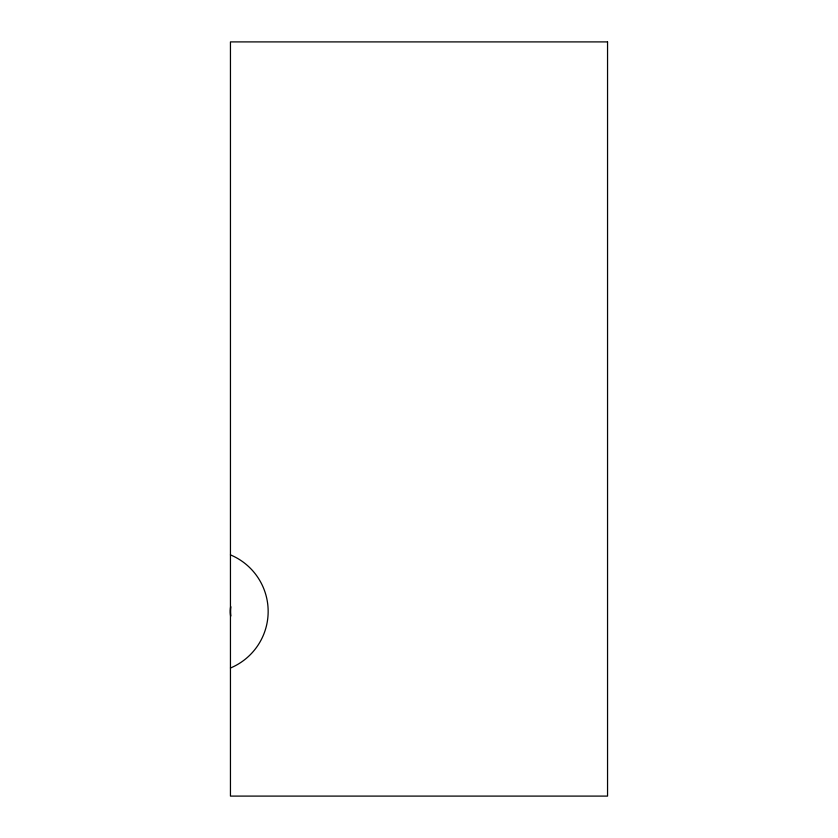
<?xml version="1.0" encoding="UTF-8"?>
<svg xmlns="http://www.w3.org/2000/svg" width="838" height="838" viewBox="0 0 838 838"><rect width="100%" height="100%" fill="white"/><g stroke="black" fill="none" stroke-linecap="round" stroke-linejoin="round"><path stroke-width="1.26" d="M230.45 554.882A61.279 61.279 0 0 1 230.45 668.012M607.55 41.9L230.45 41.9L230.45 796.1L607.55 796.1L607.55 41.9M230.639 606.66A61.279 61.279 0 0 0 230.639 616.244A61.279 61.279 0 0 1 230.639 606.66"/></g></svg>
